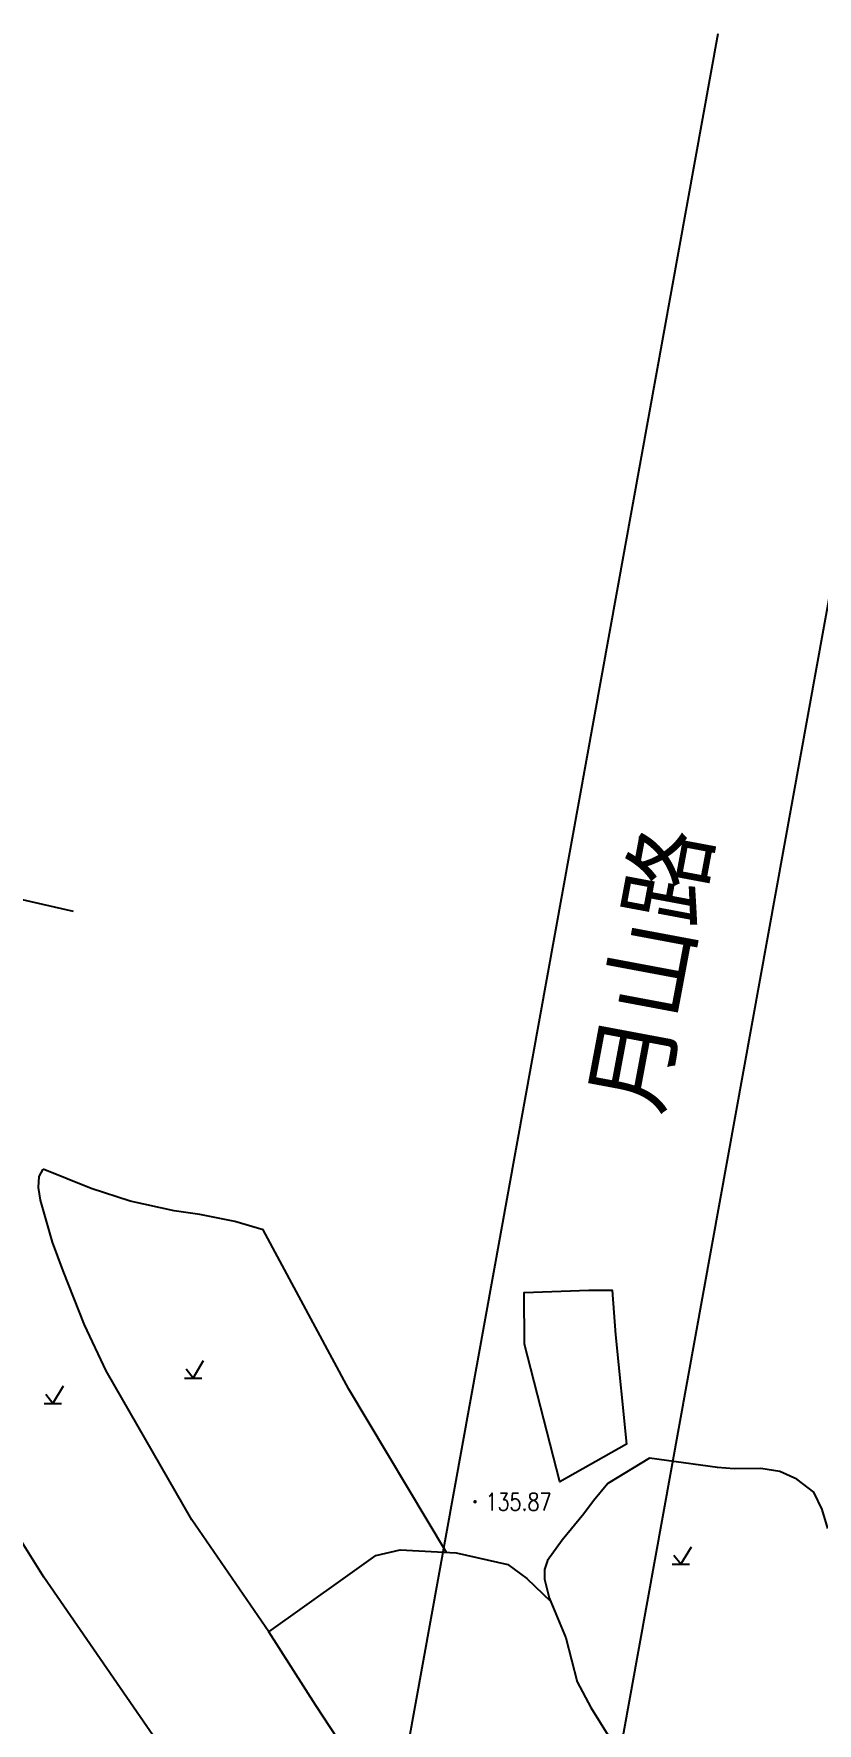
# Model space of a CAD drawing. Extents: x 529262 to 576451, y 2694391 to 2717535.
# Drawn here: x 562909.5 to 562954.3, y 2710530.8 to 2710627.5 of the extents above; entities that cross this region are included whole.
import ezdxf
from ezdxf.enums import TextEntityAlignment as Align
from ezdxf.xclip import XClip

# ---------------------------------------------------------------- set-up
doc = ezdxf.new("R2010")
doc.units = 0
doc.header["$XCLIPFRAME"] = 0
doc.linetypes.add('X2', pattern=[10, 8, -2])
for name, color, linetype in [('DLSS', 4, 'Continuous'), ('DMTZ', 8, 'Continuous'), ('GCD', 8, 'Continuous'), ('JMD', 8, 'Continuous'), ('PP-COM', 7, 'Continuous'), ('RD-中线', 40, 'Continuous'), ('RD-红线', 7, 'Continuous'), ('RD-路名', 7, 'Continuous'), ('ZBTZ', 8, 'Continuous')]:
    doc.layers.add(name, color=color, linetype=linetype)
doc.styles.add('HZ', font='rs.shx', dxfattribs={"width": 0.8, "bigfont": 'hztxt.shx'})
doc.styles.add('黑体', font='simhei.ttf')
doc.linetypes.add('10422', pattern='A,0.75,[150,AAA.SHX,S=0.5,R=0,X=0,Y=0.5],1.5,[177,AAA.SHX,S=1,R=0,X=0,Y=0.4],0.75', length=3)

# ---------------------------------------------------------------- blocks, each defined once
blk = doc.blocks.new('A$C19FD0107')
at = {"layer": 'RD-中线', "color": 8, "linetype": 'Continuous', "flags": 128}
blk.add_lwpolyline([(-8033.628, 16256.586), (-8094.49, 15920.477)], dxfattribs=at)
at = {"layer": 'RD-红线', "color": 8, "linetype": 'Continuous', "flags": 128}
blk.add_lwpolyline([(-8049.39, 16236.89), (-8099.523, 15960.034)], dxfattribs=at)
blk = doc.blocks.new('GC200')
at = {"linetype": 'Continuous', "const_width": 0.2, "flags": 128}
blk.add_lwpolyline([(-0.1, 0, 1), (0.1, 0, 1)], format="xyb", close=True, dxfattribs=at)
blk = doc.blocks.new('gc123')
at = {"color": 8}
for p, q in [((0, 0), (1.2, 2)), ((-1, 0), (1, 0)), ((0, 0), (-0.8, 1))]:
    blk.add_line(p, q, dxfattribs=at)

msp = doc.modelspace()

# ---------------------------------------------------------------- linework, layer by layer
at = {"layer": 'DLSS', "color": 8, "linetype": 'X2', "elevation": 135.885, "flags": 128}
msp.add_lwpolyline([(562911.754, 2710577.281), (562897.749, 2710580.45), (562888.318, 2710582.642), (562887.033, 2710583.119), (562879.495, 2710589.507), (562872.436, 2710592.878), (562871.043, 2710593.603), (562867.719, 2710595.981), (562866.772, 2710596.888), (562864.998, 2710599.423)], dxfattribs=at)
at = {"layer": 'DMTZ', "linetype": '10422', "flags": 128}
msp.add_lwpolyline([(562954.899, 2710541.974), (562954.572, 2710543.058), (562954.102, 2710544.038), (562953.116, 2710544.8), (562952.15, 2710545.239), (562951.064, 2710545.396), (562949.542, 2710545.374), (562948.583, 2710545.462), (562944.692, 2710546.002)], dxfattribs=at)
at = {"layer": 'JMD', "linetype": 'Continuous', "elevation": 135.223, "flags": 128}
msp.add_lwpolyline([(562942.749, 2710553.046), (562942.749, 2710553.046), (562943.391, 2710546.785), (562939.561, 2710544.637), (562937.547, 2710552.518), (562937.537, 2710555.479), (562941.232, 2710555.597), (562942.562, 2710555.614), (562942.749, 2710553.046)], dxfattribs=at)
at = {"layer": 'ZBTZ', "linetype": 'Continuous'}
for points in [[(562922.377, 2710519.937), (562924.013, 2710520.3), (562925.294, 2710520.454), (562927.854, 2710520.371), (562930.119, 2710520.165), (562932.56, 2710519.939), (562931.707, 2710521.878), (562930.238, 2710524.782), (562925.621, 2710531.848), (562922.926, 2710536.053), (562918.53, 2710542.466), (562913.629, 2710550.99), (562912.387, 2710553.62), (562911.166, 2710556.72), (562910.552, 2710558.36), (562909.868, 2710560.753), (562909.758, 2710561.488), (562909.794, 2710562.106), (562910.019, 2710562.532)], [(562933.088, 2710540.602), (562927.492, 2710549.94), (562922.595, 2710559.063), (562920.979, 2710559.54), (562918.969, 2710559.943), (562917.506, 2710560.153), (562914.996, 2710560.696), (562912.757, 2710561.429), (562910.019, 2710562.532)], [(562918.028, 2710527.623), (562910.061, 2710539.187), (562908.34, 2710541.921), (562907.209, 2710543.978), (562903.023, 2710552.925), (562902.69, 2710553.856), (562902.538, 2710554.775), (562902.66, 2710555.691)]]:
    msp.add_lwpolyline(points, dxfattribs=at)
at = {"layer": 'ZBTZ', "linetype": 'Continuous', "flags": 128}
msp.add_lwpolyline([(562944.692, 2710546.002), (562942.311, 2710544.552), (562941.499, 2710543.56), (562940.932, 2710542.8), (562939.695, 2710541.292), (562938.857, 2710540.145), (562938.692, 2710539.62), (562938.69, 2710539.075), (562938.96, 2710538.006), (562939.91, 2710535.722), (562940.567, 2710533.19), (562941.348, 2710531.731), (562944.879, 2710526.032), (562946.44, 2710523.578)], dxfattribs=at)
at = {"layer": 'ZBTZ', "linetype": 'Continuous', "elevation": -195.793, "flags": 128}
msp.add_lwpolyline([(562922.926, 2710536.053), (562927.169, 2710539.084), (562929.036, 2710540.418), (562930.445, 2710540.751), (562933.644, 2710540.57), (562936.602, 2710539.907), (562937.679, 2710539.102), (562939.046, 2710537.801)], dxfattribs=at)

# ---------------------------------------------------------------- block references
at = {"layer": 'GCD', "color": 3, "linetype": 'Continuous'}
ref = msp.add_blockref('GC200', (562934.72, 2710543.498, 135.873), dxfattribs=dict(at, xscale=0.5, yscale=0.5, zscale=0.5))
ref.add_attrib('height', '135.87', dxfattribs={"linetype": 'Continuous', "height": 1, "style": 'HZ', "width": 0.8}).set_placement((562935.32, 2710543.498, 135.873), align=Align.MIDDLE_LEFT)
at = {"layer": 'PP-COM'}
ref = msp.add_blockref('A$C19FD0107', (570997.993, 2694390.603), dxfattribs=at)
XClip(ref).set_block_clipping_path([(-9366.4383134884, 14428.6043910822), (-3328.4480743363, 17452.7484863754)])
at = {"layer": 'ZBTZ', "linetype": 'Continuous', "xscale": 0.5, "yscale": 0.5}
for p in [(562918.593, 2710550.578), (562910.573, 2710549.13), (562946.493, 2710539.923)]:
    msp.add_blockref('gc123', p, dxfattribs=at)

# ---------------------------------------------------------------- texts
at = {"layer": 'RD-路名', "color": 7, "style": '黑体'}
msp.add_text('月山路', height=4, rotation=79.37678, dxfattribs=at).set_placement((562944.668, 2710573.977), align=Align.MIDDLE)

doc.saveas('drawing.dxf')
